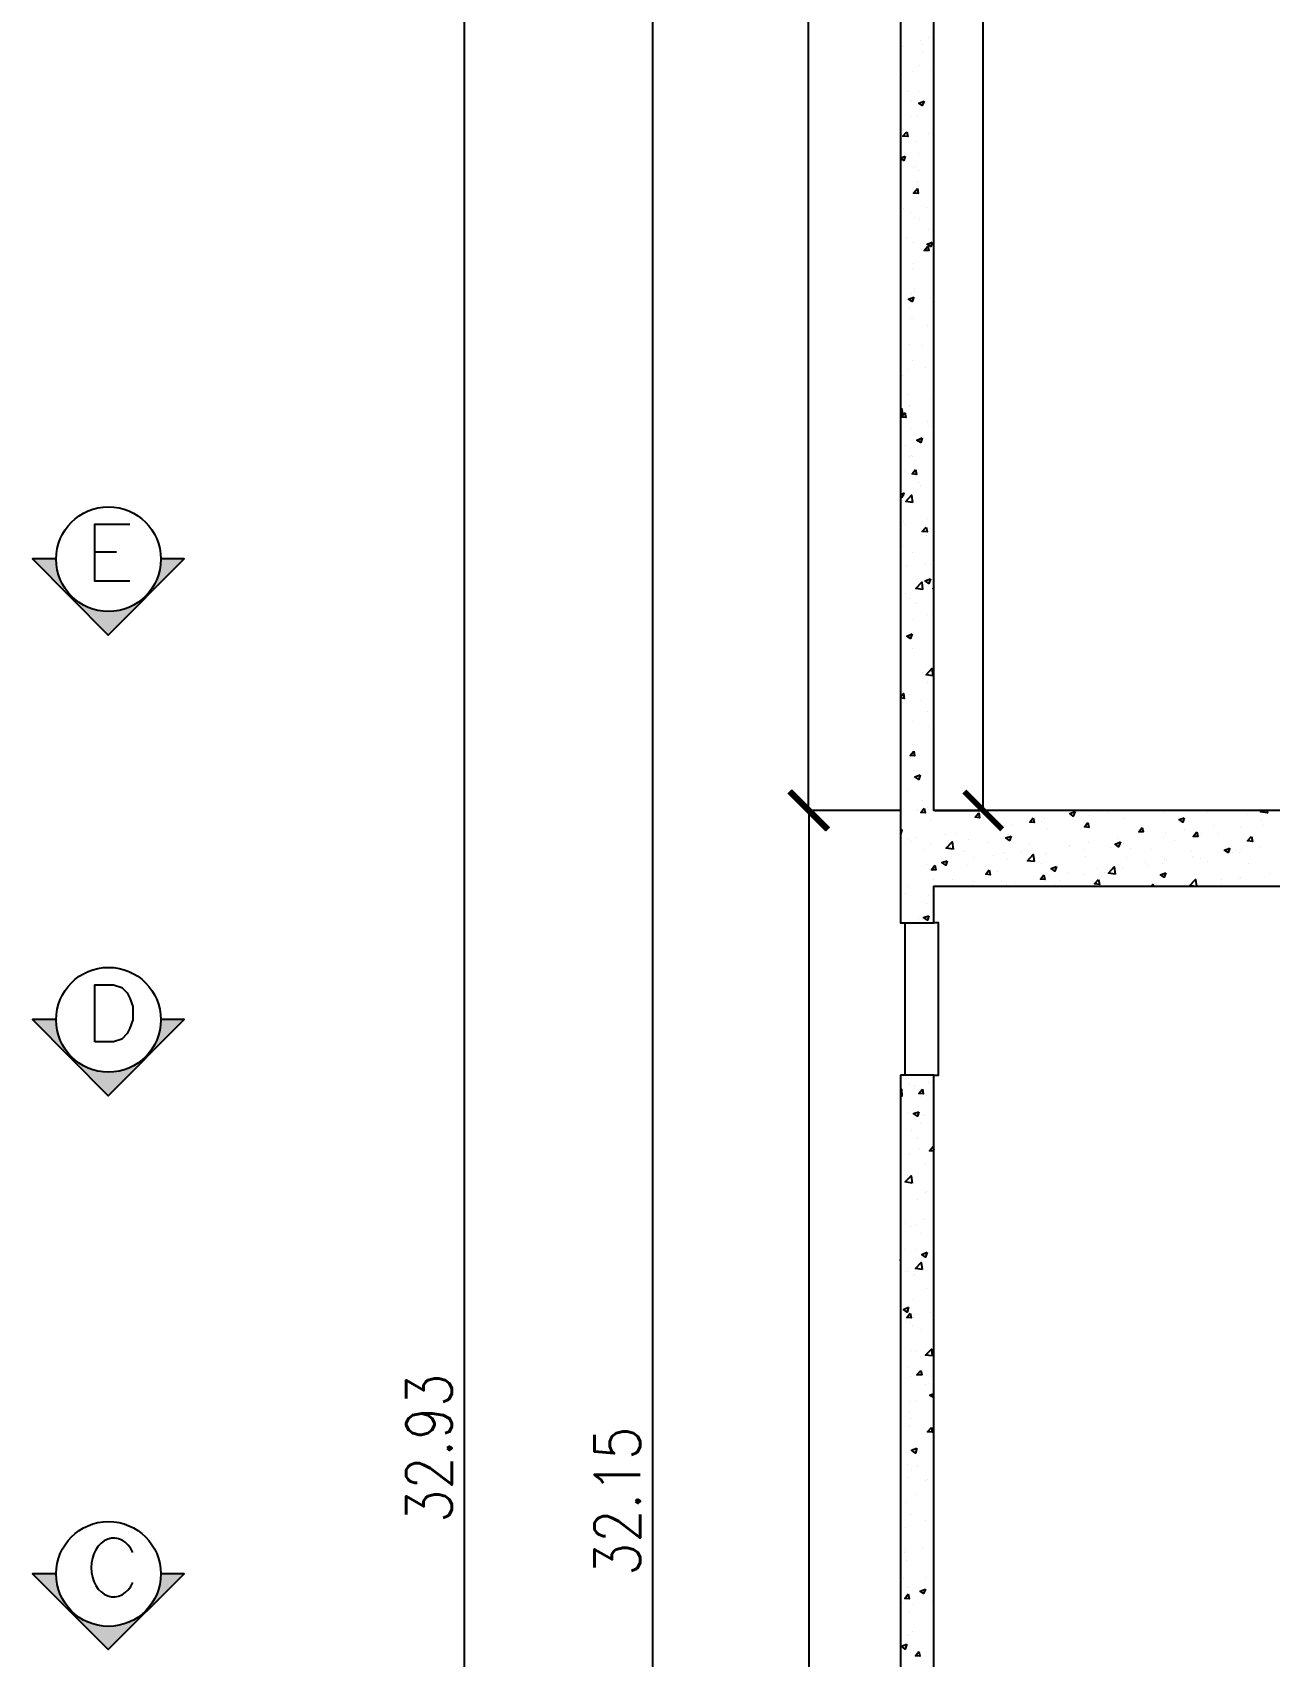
# Model space of a CAD drawing. Extents: x 93 to 1928, y 79 to 574.
# Drawn here: x 338.3 to 419.8, y 281.8 to 388.9 of the extents above; entities that cross this region are included whole.
import ezdxf

# ---------------------------------------------------------------- set-up
doc = ezdxf.new("R2010")
doc.units = 0
doc.header["$MEASUREMENT"] = 0
for name, color, linetype in [('Cotas', 1, 'Continuous'), ('PDF_00-COTAS-PARCIALES', 4, 'Continuous'), ('PDF_CORTES', 6, 'Continuous'), ('PDF_encofrado', 4, 'Continuous'), ('PDF_HATCH', 1, 'Continuous')]:
    doc.layers.add(name, color=color, linetype=linetype)
doc.styles.add('ROMANS', font='ROMANS.SHX', dxfattribs={"width": 0.85})
doc.dimstyles.new('1.10', dxfattribs={"dimtxt": 3, "dimasz": 2.5, "dimexe": 0.18, "dimexo": 0.0625, "dimgap": 0.85, "dimtad": 1, "dimlfac": 0.1, "dimzin": 0, "dimdsep": 46, "dimtxsty": 'ROMANS', "dimblk": 'ARCHTICK', "dimcen": 0.09, "dimclrd": 256, "dimclre": 256, "dimclrt": 2, "dimadec": 0, "dimazin": 0, "dimtfac": 1, "dimtofl": 0, "dimtmove": 0, "dimatfit": 3, "dimfxl": 15, "dimfxlon": 1, "dimtolj": 1, "dimtzin": 0, "dimarcsym": 0})

# ---------------------------------------------------------------- blocks, each defined once
blk = doc.blocks.new('_ArchTick')
at = {"color": 0, "linetype": 'ByBlock', "const_width": 0.15}
blk.add_lwpolyline([(-0.5, -0.5), (0.5, 0.5)], dxfattribs=at)
blk = doc.blocks.new('*D20')
at = {"layer": 'Cotas', "lineweight": -2, "transparency": 16777216}
for p, q in [((394.19, 453.15), (379.01, 453.15)), ((379.19, 130.89), (379.19, 453.15)), ((394.19, 130.89), (379.01, 130.89))]:
    blk.add_line(p, q, dxfattribs=at)
at = {"layer": 'Defpoints', "color": 0, "transparency": 16777216}
for p in [(379.19, 453.15), (395.51, 453.15), (395.51, 130.89)]:
    blk.add_point(p, dxfattribs=at)
at = {"layer": 'Cotas', "lineweight": -2, "transparency": 16777216, "xscale": 2.5, "yscale": 2.5, "zscale": 2.5}
for p, rotation in [((379.19, 453.15), 90), ((379.19, 130.89), 270)]:
    blk.add_blockref('_ArchTick', p, dxfattribs=dict(at, rotation=rotation))
at = {"layer": 'Cotas', "color": 2, "transparency": 16777216, "insert": (376.84, 292.02), "char_height": 3, "attachment_point": 5, "rotation": 90, "style": 'ROMANS'}
blk.add_mtext('\\A1;32.15', dxfattribs=at)
blk = doc.blocks.new('*D105')
at = {"layer": 'Cotas', "lineweight": -2, "transparency": 16777216}
for p, q in [((397.77, 453.15), (401.14, 453.15)), ((400.96, 337.57), (400.96, 453.15)), ((397.77, 337.57), (401.14, 337.57))]:
    blk.add_line(p, q, dxfattribs=at)
at = {"layer": 'Defpoints', "color": 0, "transparency": 16777216}
for p in [(397.7, 453.15), (400.96, 453.15), (397.7, 337.57)]:
    blk.add_point(p, dxfattribs=at)
at = {"layer": 'Cotas', "lineweight": -2, "transparency": 16777216, "xscale": 2.5, "yscale": 2.5, "zscale": 2.5}
for p, rotation in [((400.96, 453.15), 90), ((400.96, 337.57), 270)]:
    blk.add_blockref('_ArchTick', p, dxfattribs=dict(at, rotation=rotation))
at = {"layer": 'Cotas', "color": 2, "transparency": 16777216, "insert": (398.61, 395.36), "char_height": 3, "attachment_point": 5, "rotation": 90, "style": 'ROMANS'}
blk.add_mtext('\\A1;11.56', dxfattribs=at)
blk = doc.blocks.new('*D109')
at = {"layer": 'Cotas', "lineweight": -2, "transparency": 16777216}
for p, q in [((395.45, 337.57), (389.31, 337.57)), ((389.49, 130.89), (389.49, 337.57)), ((395.45, 130.89), (389.31, 130.89))]:
    blk.add_line(p, q, dxfattribs=at)
at = {"layer": 'Defpoints', "color": 0, "transparency": 16777216}
for p in [(389.49, 337.57), (395.51, 337.57), (395.51, 130.89)]:
    blk.add_point(p, dxfattribs=at)
at = {"layer": 'Cotas', "lineweight": -2, "transparency": 16777216, "xscale": 2.5, "yscale": 2.5, "zscale": 2.5}
for p, rotation in [((389.49, 337.57), 90), ((389.49, 130.89), 270)]:
    blk.add_blockref('_ArchTick', p, dxfattribs=dict(at, rotation=rotation))
at = {"layer": 'Cotas', "color": 2, "transparency": 16777216, "insert": (387.14, 234.23), "char_height": 3, "attachment_point": 5, "rotation": 90, "style": 'ROMANS'}
blk.add_mtext('\\A1;20.67', dxfattribs=at)
blk = doc.blocks.new('*D110')
at = {"layer": 'Cotas', "lineweight": -2, "transparency": 16777216}
for p, q in [((395.45, 453.15), (389.26, 453.15)), ((389.44, 337.57), (389.44, 453.15)), ((395.45, 337.57), (389.26, 337.57))]:
    blk.add_line(p, q, dxfattribs=at)
at = {"layer": 'Defpoints', "color": 0, "transparency": 16777216}
for p in [(389.44, 453.15), (395.51, 453.15), (395.51, 337.57)]:
    blk.add_point(p, dxfattribs=at)
at = {"layer": 'Cotas', "lineweight": -2, "transparency": 16777216, "xscale": 2.5, "yscale": 2.5, "zscale": 2.5}
for p, rotation in [((389.44, 453.15), 90), ((389.44, 337.57), 270)]:
    blk.add_blockref('_ArchTick', p, dxfattribs=dict(at, rotation=rotation))
at = {"layer": 'Cotas', "color": 2, "transparency": 16777216, "insert": (387.09, 395.36), "char_height": 3, "attachment_point": 5, "rotation": 90, "style": 'ROMANS'}
blk.add_mtext('\\A1;11.56', dxfattribs=at)
blk = doc.blocks.new('*D111')
at = {"layer": 'Cotas', "lineweight": -2, "transparency": 16777216}
for p, q in [((381.77, 460.15), (366.59, 460.15)), ((366.77, 130.89), (366.77, 460.15)), ((381.77, 130.89), (366.59, 130.89))]:
    blk.add_line(p, q, dxfattribs=at)
at = {"layer": 'Defpoints', "color": 0, "transparency": 16777216}
for p in [(366.77, 460.15), (395.51, 460.15), (395.51, 130.89)]:
    blk.add_point(p, dxfattribs=at)
at = {"layer": 'Cotas', "lineweight": -2, "transparency": 16777216, "xscale": 2.5, "yscale": 2.5, "zscale": 2.5}
for p, rotation in [((366.77, 460.15), 90), ((366.77, 130.89), 270)]:
    blk.add_blockref('_ArchTick', p, dxfattribs=dict(at, rotation=rotation))
at = {"layer": 'Cotas', "color": 2, "transparency": 16777216, "insert": (364.42, 295.52), "char_height": 3, "attachment_point": 5, "rotation": 90, "style": 'ROMANS'}
blk.add_mtext('\\A1;32.93', dxfattribs=at)

msp = doc.modelspace()

# ---------------------------------------------------------------- hatches: boundary and pattern name
at = {"layer": 'PDF_00-COTAS-PARCIALES', "transparency": 33554559}
for points in [[(348.27, 354.153), (346.71, 354.153), (346.647, 353.516), (346.487, 352.911), (346.201, 352.338), (345.819, 351.829), (345.342, 351.384), (344.8, 351.065), (344.227, 350.842), (343.591, 350.715), (342.954, 350.715), (342.318, 350.842), (341.745, 351.065), (341.203, 351.384), (340.726, 351.829), (340.344, 352.338), (340.058, 352.911), (339.898, 353.516), (339.835, 354.153), (338.275, 354.153), (340.599, 351.829), (341.012, 351.384), (341.363, 351.065), (341.585, 350.842), (341.681, 350.715), (343.272, 349.123), (344.832, 350.715), (345.182, 351.065), (345.533, 351.384), (345.946, 351.829)], [(348.27, 323.786), (346.71, 323.786), (346.647, 323.149), (346.487, 322.544), (346.201, 321.971), (345.819, 321.462), (345.342, 321.016), (344.8, 320.698), (344.227, 320.475), (343.591, 320.348), (342.954, 320.348), (342.318, 320.475), (341.745, 320.698), (341.203, 321.016), (340.726, 321.462), (340.344, 321.971), (340.058, 322.544), (339.898, 323.149), (339.835, 323.786), (338.275, 323.786), (340.599, 321.462), (341.012, 321.016), (341.363, 320.698), (341.585, 320.475), (341.681, 320.348), (343.272, 318.756), (344.832, 320.348), (345.182, 320.698), (345.533, 321.016), (345.946, 321.462)], [(348.27, 287.243), (346.71, 287.243), (346.647, 286.606), (346.487, 286.001), (346.201, 285.428), (345.819, 284.919), (345.342, 284.474), (344.8, 284.155), (344.227, 283.932), (343.591, 283.805), (342.954, 283.805), (342.318, 283.932), (341.745, 284.155), (341.203, 284.474), (340.726, 284.919), (340.344, 285.428), (340.058, 286.001), (339.898, 286.606), (339.835, 287.243), (338.275, 287.243), (340.599, 284.919), (341.012, 284.474), (341.363, 284.155), (341.585, 283.932), (341.681, 283.805), (343.272, 282.245), (345.182, 284.155), (345.533, 284.474), (345.946, 284.919)]]:
    msp.add_hatch(color=256, dxfattribs=at).paths.add_polyline_path(points)

# ---------------------------------------------------------------- linework, layer by layer
at = {"layer": 'PDF_00-COTAS-PARCIALES', "color": 6, "lineweight": 25}
for points in [[(344.705, 352.689), (342.381, 352.689), (342.381, 356.445), (344.705, 356.445)], [(342.381, 354.63), (343.814, 354.63)]]:
    msp.add_lwpolyline(points, dxfattribs=at)
at = {"layer": 'PDF_00-COTAS-PARCIALES', "lineweight": 25}
for points in [[(339.835, 354.153), (338.275, 354.153), (343.272, 349.123), (348.27, 354.153), (346.71, 354.153)], [(339.835, 323.786), (338.275, 323.786), (343.272, 318.756), (348.27, 323.786), (346.71, 323.786)], [(339.835, 287.243), (338.275, 287.243), (343.272, 282.245), (348.27, 287.243), (346.71, 287.243)]]:
    msp.add_lwpolyline(points, dxfattribs=at)
at = {"layer": 'PDF_00-COTAS-PARCIALES', "color": 6, "lineweight": 25}
msp.add_lwpolyline([(342.381, 322.321), (342.381, 326.077), (343.623, 326.077), (344.164, 325.886), (344.514, 325.536), (344.705, 325.186), (344.896, 324.645), (344.896, 323.754), (344.705, 323.213), (344.514, 322.862), (344.164, 322.48), (343.623, 322.321)], close=True, dxfattribs=at)
at = {"layer": 'PDF_00-COTAS-PARCIALES', "lineweight": 25}
for centre in [(343.288, 354.137), (343.288, 323.77), (343.288, 287.227)]:
    msp.add_circle(centre, 3.454, dxfattribs=at)
at = {"layer": 'PDF_00-COTAS-PARCIALES', "color": 6, "lineweight": 25}
msp.add_ellipse((343.624, 287.65), major_axis=(0.014, 1.942), ratio=0.7598939, start_param=5.2545534, end_param=10.4720151, dxfattribs=at)
at = {"layer": 'PDF_CORTES', "lineweight": 25}
for points in [[(475.692, 457.956), (477.697, 457.956), (477.697, 455.154), (479.703, 454.645), (479.703, 460.152), (391.497, 460.152), (391.497, 454.645), (393.503, 455.154), (393.503, 457.956), (395.508, 457.956), (395.508, 330.152), (397.704, 330.152), (397.704, 332.571), (473.495, 332.571), (473.495, 330.152), (475.692, 330.152)], [(397.704, 457.956), (473.495, 457.956), (473.495, 337.569), (397.704, 337.569)], [(395.508, 320.125), (395.508, 241.151), (397.704, 241.151), (397.704, 320.125)]]:
    msp.add_lwpolyline(points, close=True, dxfattribs=at)
at = {"layer": 'PDF_encofrado', "lineweight": 25}
for points in [[(395.826, 320.125), (395.826, 330.152)], [(397.704, 320.125), (398.023, 320.125), (398.023, 330.152), (397.704, 330.152)]]:
    msp.add_lwpolyline(points, dxfattribs=at)
at = {"layer": 'PDF_HATCH', "lineweight": 25}
for points in [[(395.667, 387.926), (395.667, 387.926)], [(396.845, 388.34), (396.845, 388.34)], [(396.941, 388.085), (396.941, 388.085)], [(397.386, 388.563), (397.386, 388.563)], [(396.781, 386.685), (396.781, 386.685)], [(396.972, 387.544), (396.972, 387.544)], [(395.604, 386.112), (395.604, 386.112)], [(396.368, 386.303), (396.368, 386.303)], [(397.514, 386.366), (397.514, 386.366)], [(395.986, 384.998), (395.986, 384.998)], [(396.718, 384.998), (396.718, 384.998)], [(396.208, 384.393), (396.208, 384.393)], [(396.145, 383.311), (396.145, 383.311)], [(396.654, 383.342), (396.654, 383.342)], [(397.673, 382.324), (397.673, 382.324)], [(396.081, 381.751), (396.081, 381.751)], [(396.59, 381.655), (396.59, 381.655)], [(397.354, 382.228), (397.354, 382.228)], [(396.718, 380.86), (396.718, 380.86)], [(396.336, 379.968), (396.336, 379.968)], [(396.527, 380), (396.527, 380)], [(396.686, 379.777), (396.686, 379.777)], [(396.495, 378.345), (396.495, 378.345)], [(396.654, 379.045), (396.654, 379.045)], [(395.731, 377.231), (395.731, 377.231)], [(396.145, 376.976), (396.145, 376.976)], [(397.227, 377.326), (397.227, 377.326)], [(396.431, 376.658), (396.431, 376.658)], [(396.781, 376.53), (396.781, 376.53)], [(397.354, 375.862), (397.354, 375.862)], [(395.922, 375.353), (395.922, 375.353)], [(396.368, 375.003), (396.368, 375.003)], [(397.386, 374.557), (397.386, 374.557)], [(396.304, 373.315), (396.304, 373.315)], [(396.336, 373.602), (396.336, 373.602)], [(396.24, 371.66), (396.24, 371.66)], [(396.431, 372.01), (396.431, 372.01)], [(396.463, 371.819), (396.463, 371.819)], [(396.113, 370.642), (396.113, 370.642)], [(397.482, 371.31), (397.482, 371.31)], [(396.177, 370.005), (396.177, 370.005)], [(396.399, 370.005), (396.399, 370.005)], [(397.323, 369.528), (397.323, 369.528)], [(396.113, 368.318), (396.113, 368.318)], [(396.972, 368.254), (396.972, 368.254)], [(395.635, 366.281), (395.635, 366.281)], [(396.049, 366.663), (396.049, 366.663)], [(396.304, 367.267), (396.304, 367.267)], [(397.132, 366.79), (397.132, 366.79)], [(395.508, 366.217), (395.508, 366.217)], [(395.986, 364.976), (395.986, 364.976)], [(396.113, 364.275), (396.113, 364.275)], [(396.113, 364.212), (396.113, 364.212)], [(397.482, 364.721), (397.482, 364.721)], [(395.508, 363.957), (395.604, 364.052), (395.635, 363.575), (395.508, 363.607)], [(395.922, 363.32), (395.922, 363.32)], [(397.323, 363.193), (397.323, 363.193)], [(396.177, 362.747), (396.177, 362.747)], [(397.418, 362.907), (397.418, 362.907)], [(395.858, 361.633), (395.858, 361.633)], [(396.113, 360.933), (396.113, 360.933)], [(396.208, 360.997), (396.208, 360.997)], [(396.304, 360.933), (396.304, 360.933)], [(395.795, 359.978), (395.795, 359.978)], [(396.686, 359.214), (396.686, 359.214)], [(396.813, 358.991), (396.813, 358.991)], [(395.508, 358.418), (395.731, 358.482), (395.604, 358.195), (395.508, 358.291)], [(395.763, 358.323), (395.763, 358.323)], [(396.113, 357.941), (396.113, 357.941)], [(395.699, 356.636), (395.699, 356.636)], [(397.291, 356.827), (397.291, 356.827)], [(395.858, 356.445), (395.858, 356.445)], [(396.909, 355.776), (396.909, 355.776)], [(397.227, 355.681), (397.227, 355.681)], [(395.635, 354.98), (395.635, 354.98)], [(396.304, 354.567), (396.304, 354.567)], [(395.89, 353.707), (395.89, 353.707)], [(397.163, 353.866), (397.163, 353.866)], [(397.514, 353.771), (397.514, 353.771)], [(395.572, 353.293), (395.572, 353.293)], [(395.508, 351.638), (395.508, 351.638)], [(395.826, 351.893), (395.826, 351.893)], [(396.081, 351.574), (396.081, 351.574)], [(397.704, 352.211), (397.641, 352.211), (397.704, 352.275)], [(396.399, 350.174), (396.399, 350.174)], [(396.559, 351.224), (396.559, 351.224)], [(397.291, 350.492), (397.291, 350.492)], [(397.609, 350.556), (397.609, 350.556)], [(395.54, 348.678), (395.54, 348.678)], [(396.272, 348.232), (396.272, 348.232)], [(396.941, 346.641), (396.941, 346.641)], [(397.259, 346.004), (397.259, 346.004)], [(395.508, 345.049), (395.699, 345.272), (395.763, 344.954), (395.508, 344.985)], [(395.635, 345.431), (395.635, 345.431)], [(396.081, 345.24), (396.081, 345.24)], [(396.877, 344.826), (396.877, 344.826)], [(395.635, 344.667), (395.635, 344.667)], [(397.259, 344.126), (397.259, 344.126)], [(395.572, 342.853), (395.572, 342.853)], [(396.272, 343.457), (396.272, 343.457)], [(397.45, 343.107), (397.45, 343.107)], [(397.704, 343.426), (397.704, 343.426)], [(397.704, 343.426), (397.704, 343.426)], [(396.272, 341.898), (396.272, 341.898)], [(396.145, 341.102), (396.145, 341.102)], [(396.336, 340.211), (396.336, 340.211)], [(397.641, 340.306), (397.641, 340.306)], [(396.049, 338.906), (396.049, 338.906)], [(397.577, 338.651), (397.577, 338.651)], [(396.654, 337.569), (396.654, 337.569)], [(396.972, 338.237), (396.972, 338.237)], [(397.259, 337.791), (397.259, 337.791)], [(407.922, 337.537), (407.922, 337.537)], [(409.228, 337.441), (409.228, 337.441)], [(412.888, 337.409), (412.888, 337.409)], [(413.015, 337.569), (413.015, 337.569)], [(415.689, 337.441), (415.689, 337.441)], [(418.363, 337.314), (418.363, 337.314)], [(419.668, 337.569), (419.7, 337.409), (419.254, 337.473), (419.35, 337.569)], [(395.508, 336.264), (395.604, 336.295), (395.508, 335.977)], [(397.514, 336.964), (397.514, 336.964)], [(400.06, 337.282), (400.06, 337.282)], [(401.683, 336.423), (401.683, 336.423)], [(402.097, 336.55), (402.097, 336.55)], [(402.925, 336.614), (402.925, 336.614)], [(404.835, 336.836), (404.835, 336.836)], [(405.026, 337.059), (405.026, 337.059)], [(405.185, 336.359), (405.185, 336.359)], [(407.7, 336.677), (407.7, 336.677)], [(407.986, 337.25), (407.986, 337.25)], [(410.31, 337.059), (410.31, 337.059)], [(414.257, 336.295), (414.257, 336.295)], [(416.135, 336.55), (416.135, 336.55)], [(417.949, 336.423), (417.949, 336.423)], [(419.318, 336.964), (419.318, 336.964)], [(419.414, 336.55), (419.414, 336.55)], [(395.508, 335.977), (395.508, 335.977)], [(395.986, 335.659), (395.986, 335.659)], [(396.24, 335.531), (396.24, 335.531)], [(396.59, 335.754), (396.59, 335.754)], [(397.482, 335.309), (397.482, 335.309)], [(398.5, 336.009), (398.5, 336.009)], [(398.659, 335.563), (398.659, 335.563)], [(399.169, 336.041), (399.169, 336.041)], [(399.996, 335.627), (399.996, 335.627)], [(401.333, 335.436), (401.333, 335.436)], [(402.607, 336.009), (402.607, 336.009)], [(404.007, 335.34), (404.007, 335.34)], [(406.681, 335.277), (406.681, 335.277)], [(406.681, 335.213), (406.681, 335.213)], [(407.922, 335.468), (407.922, 335.468)], [(409.832, 335.691), (409.832, 335.691)], [(410.246, 335.372), (410.246, 335.372)], [(412.824, 335.754), (412.824, 335.754)], [(412.984, 336.136), (412.984, 336.136)], [(413.588, 335.563), (413.588, 335.563)], [(415.339, 336.073), (415.339, 336.073)], [(416.485, 336.073), (416.485, 336.073)], [(397.036, 334.99), (397.036, 334.99)], [(399.71, 334.895), (399.71, 334.895)], [(400.347, 334.449), (400.347, 334.449)], [(401.62, 334.608), (401.62, 334.608)], [(402.384, 334.767), (402.384, 334.767)], [(402.543, 334.322), (402.543, 334.322)], [(403.498, 334.863), (403.498, 334.863)], [(405.058, 334.672), (405.058, 334.672)], [(405.121, 334.704), (405.121, 334.704)], [(407.636, 335.022), (407.636, 335.022)], [(407.731, 334.545), (407.731, 334.545)], [(407.731, 334.545), (407.731, 334.545)], [(409.355, 335.118), (409.355, 335.118)], [(410.405, 334.449), (410.405, 334.449)], [(410.66, 335.054), (410.66, 335.054)], [(411.679, 334.131), (411.679, 334.131)], [(412.029, 334.99), (412.029, 334.99)], [(412.92, 334.322), (412.92, 334.322)], [(413.079, 334.322), (413.079, 334.322)], [(414.703, 334.895), (414.703, 334.895)], [(414.766, 334.449), (414.766, 334.449)], [(414.83, 334.545), (414.83, 334.545)], [(415.307, 334.385), (415.307, 334.385)], [(415.753, 334.194), (415.753, 334.194)], [(417.376, 334.767), (417.376, 334.767)], [(417.695, 334.958), (417.695, 334.958)], [(417.886, 334.767), (417.886, 334.767)], [(417.981, 334.99), (417.981, 334.99)], [(418.459, 334.099), (418.459, 334.099)], [(419.254, 335.149), (419.254, 335.149)], [(397.195, 334.035), (397.195, 334.035)], [(397.418, 333.653), (397.418, 333.653)], [(398.946, 333.049), (398.946, 333.049)], [(399.933, 333.972), (399.933, 333.972)], [(401.874, 333.558), (401.874, 333.558)], [(404.803, 334.067), (404.803, 334.067)], [(405.344, 333.303), (405.344, 333.303)], [(406.617, 333.462), (406.617, 333.462)], [(407.572, 333.335), (407.572, 333.335)], [(408.495, 333.717), (408.495, 333.717)], [(408.941, 333.462), (408.941, 333.462)], [(410.182, 333.717), (410.182, 333.717)], [(411.87, 333.972), (411.87, 333.972)], [(412.761, 334.067), (412.761, 334.067)], [(417.822, 333.112), (417.822, 333.112)], [(417.918, 333.176), (417.918, 333.176)], [(419.605, 333.208), (419.605, 333.208)], [(419.827, 333.399), (419.827, 333.399)], [(395.858, 332.062), (395.858, 332.062)], [(396.049, 332.539), (396.049, 332.539)], [(397.354, 331.966), (397.354, 331.966)], [(397.673, 333.017), (397.673, 333.017)], [(400.283, 332.635), (400.283, 332.635)], [(400.347, 332.889), (400.347, 332.889)], [(402.193, 332.889), (402.193, 332.889)], [(402.479, 332.667), (402.479, 332.667)], [(403.02, 332.794), (403.02, 332.794)], [(405.058, 333.017), (405.058, 333.017)], [(405.694, 332.667), (405.694, 332.667)], [(406.013, 332.953), (406.013, 332.953)], [(412.029, 332.571), (412.156, 332.698), (412.188, 332.571)], [(413.493, 332.571), (413.493, 332.571)], [(414.83, 332.571), (414.575, 332.603), (414.957, 333.017), (415.021, 332.571)], [(415.244, 332.73), (415.244, 332.73)], [(416.676, 332.985), (416.676, 332.985)], [(416.676, 332.698), (416.676, 332.698)], [(397.227, 331.457), (397.227, 331.457)], [(396.686, 330.438), (396.686, 330.438)], [(397.291, 330.311), (397.291, 330.311)], [(395.508, 319.138), (395.572, 319.202), (395.604, 318.724), (395.508, 318.724)], [(396.017, 319.87), (396.017, 319.87)], [(396.113, 319.488), (396.113, 319.488)], [(396.463, 319.456), (396.463, 319.456)], [(397.386, 319.647), (397.386, 319.647)], [(396.845, 318.629), (396.845, 318.629)], [(397.195, 318.756), (397.195, 318.756)], [(396.049, 317.674), (396.049, 317.674)], [(397.1, 317.451), (397.1, 317.451)], [(396.208, 316.496), (396.208, 316.496)], [(396.622, 315.923), (396.622, 315.923)], [(396.813, 316.942), (396.813, 316.942)], [(396.113, 314.905), (396.113, 314.905)], [(396.75, 315.286), (396.75, 315.286)], [(397.704, 315.096), (397.418, 315.127), (397.673, 315.414), (397.704, 315.191)], [(397.163, 314.236), (397.163, 314.236)], [(395.986, 313.504), (395.986, 313.504)], [(396.686, 313.631), (396.686, 313.631)], [(396.622, 311.944), (396.622, 311.944)], [(397.163, 312.39), (397.163, 312.39)], [(397.195, 312.422), (397.195, 312.422)], [(397.1, 310.575), (397.1, 310.575)], [(395.858, 310.416), (395.858, 310.416)], [(396.177, 310.162), (396.177, 310.162)], [(396.559, 310.289), (396.559, 310.289)], [(396.813, 309.684), (396.813, 309.684)], [(395.795, 308.602), (395.795, 308.602)], [(396.495, 308.602), (396.495, 308.602)], [(397.673, 308.857), (397.673, 308.857)], [(395.508, 307.87), (395.508, 307.965)], [(395.508, 307.87), (395.508, 307.87)], [(395.826, 307.138), (395.826, 307.138)], [(395.986, 307.169), (395.986, 307.169)], [(396.368, 306.883), (396.368, 306.883)], [(396.431, 306.947), (396.431, 306.947)], [(396.368, 305.291), (396.368, 305.291)], [(397.195, 306.055), (397.195, 306.055)], [(397.514, 304.464), (397.514, 304.464)], [(395.89, 303.891), (395.89, 303.891)], [(396.177, 303.795), (396.177, 303.795)], [(396.304, 303.604), (396.304, 303.604)], [(396.877, 303.35), (396.877, 303.35)], [(395.572, 301.376), (395.572, 301.376)], [(396.24, 301.949), (396.24, 301.949)], [(396.527, 301.917), (396.527, 301.917)], [(396.813, 301.535), (396.813, 301.535)], [(395.954, 300.835), (395.954, 300.835)], [(396.177, 300.262), (396.177, 300.262)], [(395.508, 299.562), (395.508, 299.562)], [(395.54, 299.339), (395.54, 299.339)], [(397.163, 299.721), (397.163, 299.721)], [(397.418, 299.816), (397.418, 299.816)], [(397.704, 298.861), (397.45, 299.021), (397.704, 299.116)], [(396.081, 297.843), (396.081, 297.843)], [(396.113, 298.607), (396.113, 298.607)], [(396.59, 298.67), (396.59, 298.67)], [(396.081, 296.952), (396.081, 296.952)], [(396.145, 297.461), (396.145, 297.461)], [(397.227, 296.697), (397.227, 296.697)], [(396.017, 295.264), (396.017, 295.264)], [(395.954, 294.469), (395.954, 294.469)], [(395.954, 293.609), (395.954, 293.609)], [(396.24, 294.118), (396.24, 294.118)], [(396.622, 294.309), (396.622, 294.309)], [(397.323, 293.45), (397.323, 293.45)], [(396.559, 292.495), (396.559, 292.495)], [(397.163, 293.386), (397.163, 293.386)], [(395.89, 291.922), (395.89, 291.922)], [(395.826, 290.267), (395.826, 290.267)], [(396.145, 291.126), (396.145, 291.126)], [(397.132, 290.776), (397.132, 290.776)], [(395.763, 288.612), (395.763, 288.612)], [(395.826, 288.771), (395.826, 288.771)], [(395.922, 288.134), (395.922, 288.134)], [(396.941, 288.898), (396.941, 288.898)], [(397.132, 287.02), (397.132, 287.02)], [(397.673, 287.211), (397.673, 287.211)], [(395.699, 286.925), (395.699, 286.925)], [(395.954, 286.352), (395.954, 286.352)], [(395.635, 285.269), (395.635, 285.269)], [(396.336, 285.237), (396.336, 285.237)], [(397.609, 285.428), (397.609, 285.428)], [(396.113, 284.76), (396.113, 284.76)], [(395.572, 283.582), (395.572, 283.582)], [(396.049, 283.137), (396.049, 283.137)], [(396.272, 283.423), (396.272, 283.423)], [(397.641, 283.678), (397.641, 283.678)], [(395.508, 281.927), (395.508, 281.927)]]:
    msp.add_lwpolyline(points, dxfattribs=at)
for points in [[(397.068, 384.329), (396.941, 384.043), (396.718, 384.202)], [(395.922, 382.324), (395.986, 382.005), (395.667, 382.037)], [(395.826, 380.7), (395.731, 380.414), (395.508, 380.573)], [(396.622, 378.568), (396.686, 378.249), (396.368, 378.281)], [(397.609, 375.034), (397.514, 374.748), (397.259, 374.907)], [(397.323, 374.78), (397.386, 374.493), (397.068, 374.493)], [(396.399, 371.406), (396.272, 371.119), (396.049, 371.278)], [(395.795, 363.798), (395.858, 363.48), (395.572, 363.511)], [(396.941, 362.143), (396.845, 361.824), (396.59, 361.983)], [(396.495, 360.042), (396.559, 359.723), (396.272, 359.755)], [(396.304, 357.877), (395.858, 357.941), (396.24, 358.355)], [(397.195, 356.254), (397.259, 355.935), (396.941, 355.967)], [(396.972, 352.147), (396.527, 352.211), (396.909, 352.625)], [(397.482, 352.848), (397.386, 352.529), (397.132, 352.72)], [(396.272, 349.219), (396.177, 348.901), (395.922, 349.06)], [(397.641, 346.45), (397.195, 346.513), (397.577, 346.927)], [(396.399, 341.484), (396.431, 341.166), (396.145, 341.197)], [(396.813, 339.924), (396.718, 339.606), (396.463, 339.797)], [(397.068, 337.728), (397.132, 337.409), (396.845, 337.441)], [(400.665, 337.409), (400.728, 337.091), (400.442, 337.123)], [(407.031, 337.505), (406.904, 337.187), (406.681, 337.378)], [(404.262, 337.091), (404.325, 336.773), (404.039, 336.805)], [(407.859, 336.773), (407.922, 336.454), (407.636, 336.486)], [(411.456, 336.454), (411.519, 336.168), (411.233, 336.168)], [(414.225, 337.091), (414.13, 336.805), (413.875, 336.964)], [(398.978, 335.022), (398.532, 335.086), (398.914, 335.5)], [(402.798, 335.882), (402.702, 335.595), (402.447, 335.754)], [(410.023, 335.5), (409.896, 335.181), (409.673, 335.34)], [(415.053, 336.168), (415.116, 335.85), (414.798, 335.85)], [(418.65, 335.85), (418.713, 335.531), (418.395, 335.563)], [(398.596, 334.258), (398.5, 333.972), (398.246, 334.131)], [(404.325, 334.194), (403.88, 334.258), (404.262, 334.672)], [(417.217, 335.086), (417.122, 334.799), (416.867, 334.958)], [(397.768, 333.972), (397.832, 333.653), (397.545, 333.653)], [(401.365, 333.653), (401.429, 333.335), (401.142, 333.367)], [(404.962, 333.335), (405.026, 333.017), (404.739, 333.049)], [(405.79, 333.876), (405.694, 333.558), (405.44, 333.749)], [(409.673, 333.367), (409.228, 333.43), (409.61, 333.844)], [(413.015, 333.462), (412.888, 333.176), (412.665, 333.335)], [(408.559, 333.017), (408.623, 332.698), (408.304, 332.73)], [(397.386, 330.629), (397.291, 330.343), (397.036, 330.502)], [(396.972, 319.202), (397.004, 318.883), (396.718, 318.915)], [(396.718, 317.706), (396.622, 317.419), (396.368, 317.578)], [(396.272, 312.995), (395.826, 313.09), (396.208, 313.472)], [(397.259, 308.443), (397.163, 308.124), (396.909, 308.284)], [(396.941, 307.297), (396.495, 307.36), (396.877, 307.774)], [(396.049, 304.814), (395.954, 304.496), (395.699, 304.655)], [(396.145, 304.432), (396.208, 304.114), (395.922, 304.145)], [(397.609, 301.599), (397.163, 301.663), (397.545, 302.045)], [(396.845, 300.644), (396.909, 300.357), (396.59, 300.357)], [(397.545, 296.888), (397.609, 296.57), (397.291, 296.601)], [(396.59, 295.519), (396.495, 295.201), (396.24, 295.392)], [(397.163, 286.224), (397.036, 285.938), (396.813, 286.097)], [(396.017, 285.906), (396.081, 285.588), (395.795, 285.619)], [(395.922, 282.595), (395.826, 282.277), (395.572, 282.468)], [(396.718, 282.118), (396.781, 281.8), (396.495, 281.832)]]:
    msp.add_lwpolyline(points, close=True, dxfattribs=at)

# ---------------------------------------------------------------- dimensions: what is measured, and where the dimension line sits
at = {"layer": 'Cotas'}
for base, p1, p2, picture, middle in [((366.774, 460.152), (395.508, 130.886), (395.508, 460.152), '*D111', (364.424, 295.519)), ((389.443, 453.149), (395.508, 337.569), (395.508, 453.149), '*D110', (387.093, 395.359)), ((400.961, 453.149), (397.704, 337.569), (397.704, 453.149), '*D105', (398.611, 395.359)), ((389.49, 337.569), (395.508, 130.886), (395.508, 337.569), '*D109', (387.14, 234.227))]:
    dim = msp.add_linear_dim(base=base, p1=p1, p2=p2, angle=90, dimstyle='1.10', dxfattribs=at)
    dim.commit()
    dim.dimension.update_dxf_attribs({"geometry": picture, "text_midpoint": middle})
dim = msp.add_linear_dim(base=(379.186, 453.149), p1=(395.508, 130.886), p2=(395.508, 453.149), angle=90, text='32.15', dimstyle='1.10', dxfattribs=at)
dim.commit()
dim.dimension.update_dxf_attribs({"geometry": '*D20', "text_midpoint": (376.836, 292.018)})

doc.saveas('drawing.dxf')
